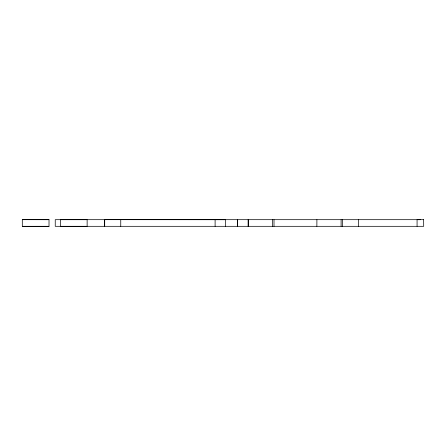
<?xml version="1.0" encoding="UTF-8"?>
<svg xmlns="http://www.w3.org/2000/svg" width="446" height="446" viewBox="0 0 446 446"><rect width="100%" height="100%" fill="white"/><g stroke="black" fill="none" stroke-linecap="round" stroke-linejoin="round"><path stroke-width="0.67" d="M22.3 226.323L22.3 219.677L49.021 219.694L49.015 226.317L22.3 226.323L49.015 226.317M60.411 219.677L60.411 226.323L87.132 226.317L87.132 219.694L60.411 219.694M104.687 219.661L104.682 226.289L104.693 219.661L225.548 219.711L225.542 226.339M120.754 226.295L120.754 219.666M215.106 226.334L215.106 219.711M423.644 219.688L423.7 226.317L55.243 226.312L55.243 219.688L423.7 219.683M49.021 219.694L22.3 219.677M420.388 219.688L417.071 219.688L417.071 226.312M358.523 219.683L358.523 226.312M342.45 219.688L342.45 226.312M341.101 219.688L341.101 226.312M316.905 219.688L316.872 226.312M274.006 219.688L274.006 226.312M272.657 219.688L272.657 226.312M248.461 219.688L248.428 226.312M248.099 219.688L248.099 226.312M237.668 219.688L237.657 226.317L237.657 219.688"/></g></svg>
